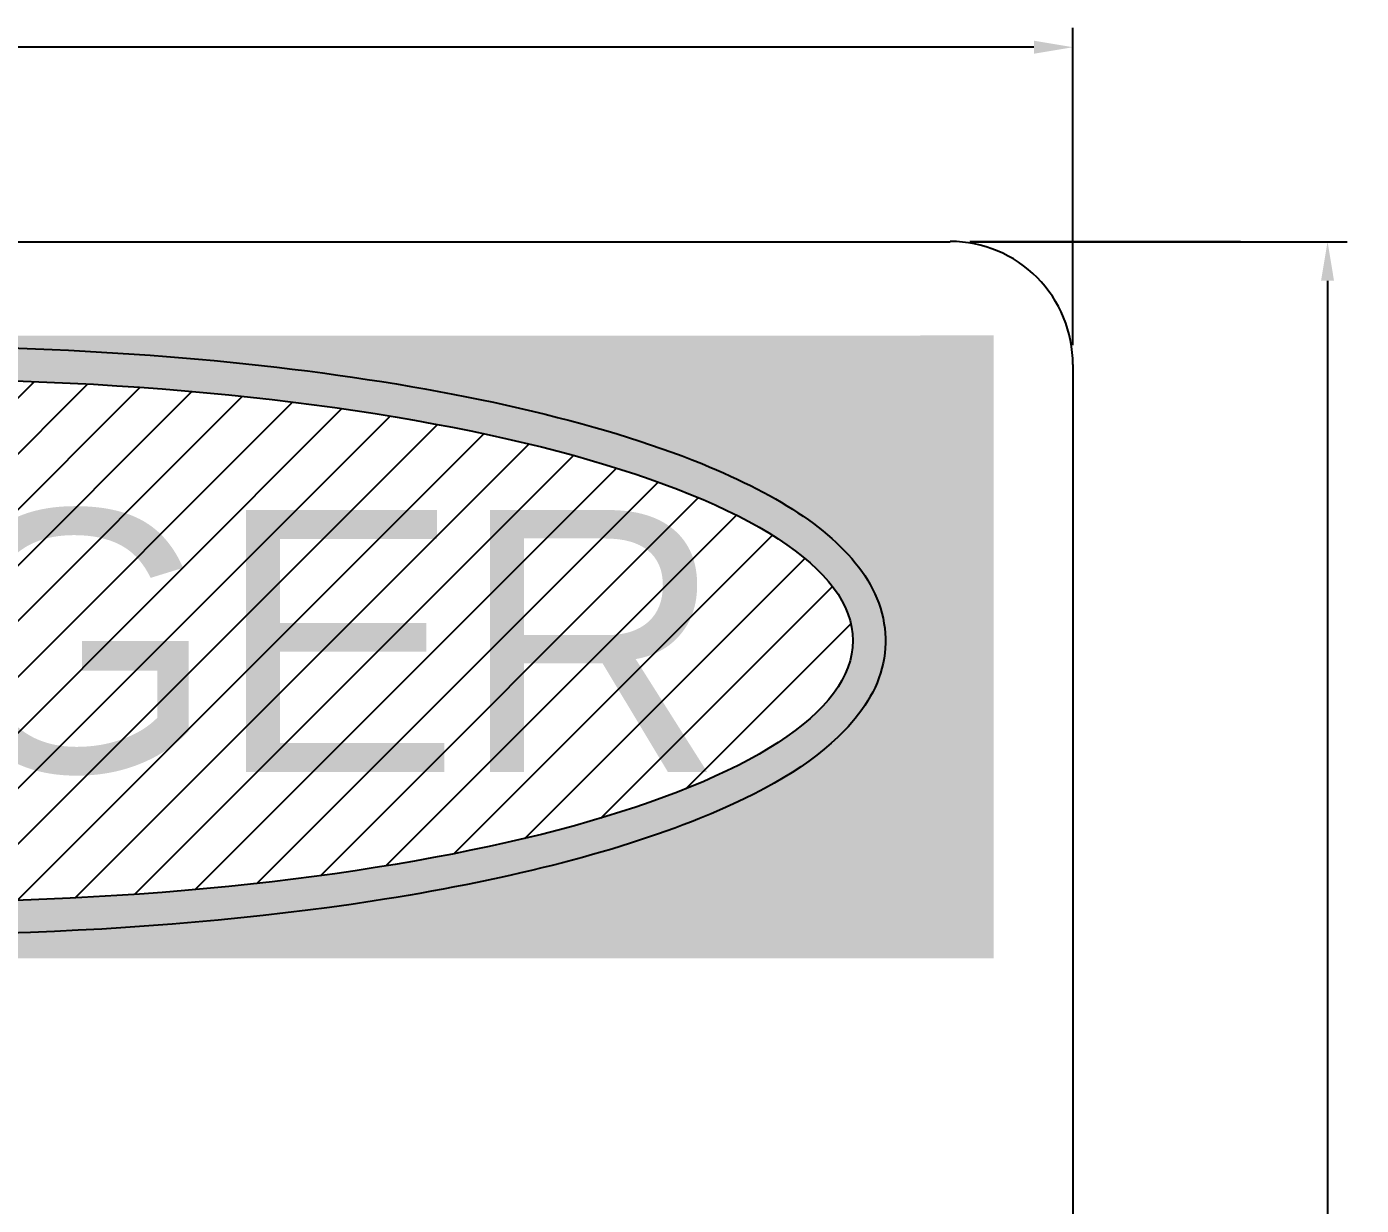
# Model space of a CAD drawing. Header units: feet. Extents: x -1522 to 1718, y -42 to 1309.
# Drawn here: x 1596.634 to 1600.904, y 1271.767 to 1275.537 of the extents above; entities that cross this region are included whole.
import ezdxf

# ---------------------------------------------------------------- set-up
doc = ezdxf.new("R2010")
doc.units = ezdxf.units.FT
doc.header["$MEASUREMENT"] = 0
doc.layers.add('E-DETL', color=7, linetype='Continuous')
doc.styles.add('NEI-A', font='arial.ttf')
doc.dimstyles.new('NEI-A', dxfattribs={"dimtxt": 0.1, "dimasz": 0.125, "dimexe": 0.0625, "dimexo": 0.0625, "dimgap": 0.0625, "dimtad": 0, "dimtih": 1, "dimtoh": 1, "dimdec": 4, "dimzin": 3, "dimdsep": 46, "dimlunit": 4, "dimtxsty": 'NEI-A', "dimcen": 0, "dimadec": 0, "dimazin": 0, "dimtfac": 0.75, "dimtdec": 4, "dimtofl": 0, "dimtmove": 0, "dimatfit": 3, "dimfxl": 1, "dimfrac": 1, "dimtolj": 1, "dimtzin": 0, "dimarcsym": 0})

# ---------------------------------------------------------------- blocks, each defined once
blk = doc.blocks.new('*D13')
at = {"layer": 'Defpoints', "color": 0, "transparency": 16777216}
for p in [(1599.9815, 1275.4718), (1592.4815, 1274.6163), (1599.9815, 1274.4563)]:
    blk.add_point(p, dxfattribs=at)
at = {"layer": 'E-DETL', "color": 0, "lineweight": -2, "transparency": 16777216}
for p, q in [((1592.4815, 1274.6788), (1592.4815, 1275.5343)), ((1599.9815, 1274.5188), (1599.9815, 1275.5343)), ((1592.6065, 1275.4718), (1596.1114, 1275.4718)), ((1599.8565, 1275.4718), (1596.3515, 1275.4718))]:
    blk.add_line(p, q, dxfattribs=at)
at = {"layer": 'E-DETL', "color": 0, "transparency": 16777216}
for points in [[(1592.6065, 1275.4927), (1592.6065, 1275.451), (1592.4815, 1275.4718)], [(1599.8565, 1275.4927), (1599.8565, 1275.451), (1599.9815, 1275.4718)]]:
    blk.add_solid(points, dxfattribs=at)
at = {"layer": 'E-DETL', "color": 0, "transparency": 16777216, "insert": (1596.2315, 1275.4718), "char_height": 0.1, "attachment_point": 5, "style": 'NEI-A'}
blk.add_mtext('\\A1;8"', dxfattribs=at)
blk = doc.blocks.new('*D14')
at = {"layer": 'Defpoints', "color": 0, "transparency": 16777216}
for p in [(1599.589, 1274.8496), (1599.7123, 1264.3321), (1600.7962, 1264.3321)]:
    blk.add_point(p, dxfattribs=at)
at = {"layer": 'E-DETL', "color": 0, "lineweight": -2, "transparency": 16777216}
for p, q in [((1599.6515, 1274.8496), (1600.8587, 1274.8496)), ((1600.7962, 1274.7246), (1600.7962, 1269.6439)), ((1600.7962, 1264.4571), (1600.7962, 1269.4185)), ((1599.7748, 1264.3321), (1600.8587, 1264.3321))]:
    blk.add_line(p, q, dxfattribs=at)
at = {"layer": 'E-DETL', "color": 0, "transparency": 16777216}
for points in [[(1600.7753, 1274.7246), (1600.817, 1274.7246), (1600.7962, 1274.8496)], [(1600.7753, 1264.4571), (1600.817, 1264.4571), (1600.7962, 1264.3321)]]:
    blk.add_solid(points, dxfattribs=at)
at = {"layer": 'E-DETL', "color": 0, "transparency": 16777216, "insert": (1600.7962, 1269.5312), "char_height": 0.1, "attachment_point": 5, "style": 'NEI-A'}
blk.add_mtext('\\A1;11"', dxfattribs=at)

msp = doc.modelspace()

# ---------------------------------------------------------------- hatches: boundary and pattern name
at = {"layer": 'Defpoints', "transparency": 33554559}
for points in [[(1599.72812, 1274.54795), (1599.72812, 1274.54962), (1592.74812, 1274.54795)], [(1599.72812, 1274.51545), (1592.74812, 1274.54795), (1592.74812, 1274.51545)], [(1599.72812, 1274.54795), (1592.74812, 1274.54795), (1599.72812, 1274.51545)], [(1599.72812, 1274.51462), (1596.24062, 1274.51545), (1596.39062, 1274.51462)], [(1599.72812, 1274.51545), (1596.24062, 1274.51545), (1599.72812, 1274.51462)], [(1599.72812, 1274.51128), (1596.39145, 1274.51462), (1596.54145, 1274.51128)], [(1599.72812, 1274.51462), (1596.39145, 1274.51462), (1599.72812, 1274.51128)], [(1599.72812, 1274.50628), (1596.54145, 1274.51128), (1596.69145, 1274.50628)], [(1599.72812, 1274.51128), (1596.54145, 1274.51128), (1599.72812, 1274.50628)], [(1599.72812, 1274.49878), (1596.69145, 1274.50628), (1596.83979, 1274.49878)], [(1599.72812, 1274.50628), (1596.69145, 1274.50628), (1599.72812, 1274.49878)], [(1599.72812, 1274.48962), (1596.83979, 1274.49878), (1596.98645, 1274.48962)], [(1599.72812, 1274.49878), (1596.83979, 1274.49878), (1599.72812, 1274.48962)], [(1599.72812, 1274.47878), (1596.98645, 1274.48962), (1597.13229, 1274.47878)], [(1599.72812, 1274.48962), (1596.98645, 1274.48962), (1599.72812, 1274.47878)], [(1599.72812, 1274.46545), (1597.13229, 1274.47878), (1597.27479, 1274.46545)], [(1599.72812, 1274.47878), (1597.13229, 1274.47878), (1599.72812, 1274.46545)], [(1599.72812, 1274.45045), (1597.27479, 1274.46545), (1597.41562, 1274.45045)], [(1599.72812, 1274.46545), (1597.27479, 1274.46545), (1599.72812, 1274.45045)], [(1599.72812, 1274.44295), (1597.41562, 1274.45045), (1597.48562, 1274.44295)], [(1599.72812, 1274.45045), (1597.41562, 1274.45045), (1599.72812, 1274.44295)], [(1599.72812, 1274.43378), (1597.48562, 1274.44295), (1597.55395, 1274.43378)], [(1599.72812, 1274.44295), (1597.48562, 1274.44295), (1599.72812, 1274.43378)], [(1599.72812, 1274.42462), (1597.55395, 1274.43378), (1597.62145, 1274.42462)], [(1599.72812, 1274.43378), (1597.55395, 1274.43378), (1599.72812, 1274.42462)], [(1599.72812, 1274.41545), (1597.62145, 1274.42462), (1597.68895, 1274.41545)], [(1599.72812, 1274.42462), (1597.62145, 1274.42462), (1599.72812, 1274.41545)], [(1599.72812, 1274.40545), (1597.68895, 1274.41545), (1597.75479, 1274.40545)], [(1599.72812, 1274.41545), (1597.68895, 1274.41545), (1599.72812, 1274.40545)], [(1599.72812, 1274.39462), (1597.75479, 1274.40545), (1597.82062, 1274.39462)], [(1599.72812, 1274.40545), (1597.75479, 1274.40545), (1599.72812, 1274.39462)], [(1599.72812, 1274.38378), (1597.82062, 1274.39462), (1597.88479, 1274.38378)], [(1599.72812, 1274.39462), (1597.82062, 1274.39462), (1599.72812, 1274.38378)], [(1599.72812, 1274.37212), (1597.88479, 1274.38378), (1597.94812, 1274.37212)], [(1599.72812, 1274.38378), (1597.88479, 1274.38378), (1599.72812, 1274.37212)], [(1599.72812, 1274.36045), (1597.94812, 1274.37212), (1598.01062, 1274.36045)], [(1599.72812, 1274.37212), (1597.94812, 1274.37212), (1599.72812, 1274.36045)], [(1599.72812, 1274.34795), (1598.01062, 1274.36045), (1598.07229, 1274.34795)], [(1599.72812, 1274.36045), (1598.01062, 1274.36045), (1599.72812, 1274.34795)], [(1599.72812, 1274.33545), (1598.07229, 1274.34795), (1598.13229, 1274.33545)], [(1599.72812, 1274.34795), (1598.07229, 1274.34795), (1599.72812, 1274.33545)], [(1599.72812, 1274.32212), (1598.13229, 1274.33545), (1598.19145, 1274.32212)], [(1599.72812, 1274.33545), (1598.13229, 1274.33545), (1599.72812, 1274.32212)], [(1599.72812, 1274.30878), (1598.19145, 1274.32212), (1598.24979, 1274.30878)], [(1599.72812, 1274.32212), (1598.19145, 1274.32212), (1599.72812, 1274.30878)], [(1599.72812, 1274.29462), (1598.24979, 1274.30878), (1598.30729, 1274.29462)], [(1599.72812, 1274.30878), (1598.24979, 1274.30878), (1599.72812, 1274.29462)], [(1599.72812, 1274.28045), (1598.30729, 1274.29462), (1598.36229, 1274.28045)], [(1599.72812, 1274.29462), (1598.30729, 1274.29462), (1599.72812, 1274.28045)], [(1599.72812, 1274.26628), (1598.36229, 1274.28045), (1598.41729, 1274.26628)], [(1599.72812, 1274.28045), (1598.36229, 1274.28045), (1599.72812, 1274.26628)], [(1599.72812, 1274.25128), (1598.41729, 1274.26628), (1598.47062, 1274.25128)], [(1599.72812, 1274.26628), (1598.41729, 1274.26628), (1599.72812, 1274.25128)], [(1599.72812, 1274.23545), (1598.47062, 1274.25128), (1598.52229, 1274.23545)], [(1599.72812, 1274.25128), (1598.47062, 1274.25128), (1599.72812, 1274.23545)], [(1599.72812, 1274.21962), (1598.52229, 1274.23545), (1598.57312, 1274.21962)], [(1599.72812, 1274.23545), (1598.52229, 1274.23545), (1599.72812, 1274.21962)], [(1599.72812, 1274.20378), (1598.57312, 1274.21962), (1598.62312, 1274.20378)], [(1599.72812, 1274.21962), (1598.57312, 1274.21962), (1599.72812, 1274.20378)], [(1599.72812, 1274.18712), (1598.62312, 1274.20378), (1598.67062, 1274.18712)], [(1599.72812, 1274.20378), (1598.62312, 1274.20378), (1599.72812, 1274.18712)], [(1599.72812, 1274.16962), (1598.67062, 1274.18712), (1598.71729, 1274.16962)], [(1599.72812, 1274.18712), (1598.67062, 1274.18712), (1599.72812, 1274.16962)], [(1599.72812, 1274.15295), (1598.71729, 1274.16962), (1598.76229, 1274.15295)], [(1599.72812, 1274.16962), (1598.71729, 1274.16962), (1599.72812, 1274.15295)], [(1599.72812, 1274.13545), (1598.76229, 1274.15295), (1598.80645, 1274.13545)], [(1599.72812, 1274.15295), (1598.76229, 1274.15295), (1599.72812, 1274.13545)], [(1599.72812, 1274.11712), (1598.80645, 1274.13545), (1598.84895, 1274.11712)], [(1599.72812, 1274.13545), (1598.80645, 1274.13545), (1599.72812, 1274.11712)], [(1599.72812, 1274.09878), (1598.84895, 1274.11712), (1598.88979, 1274.09878)], [(1599.72812, 1274.11712), (1598.84895, 1274.11712), (1599.72812, 1274.09878)], [(1599.72812, 1274.08045), (1598.88979, 1274.09878), (1598.92895, 1274.08045)], [(1599.72812, 1274.09878), (1598.88979, 1274.09878), (1599.72812, 1274.08045)], [(1599.72812, 1274.06128), (1598.92895, 1274.08045), (1598.96729, 1274.06128)], [(1599.72812, 1274.08045), (1598.92895, 1274.08045), (1599.72812, 1274.06128)], [(1599.72812, 1274.04212), (1598.96729, 1274.06128), (1599.00312, 1274.04212)], [(1599.72812, 1274.06128), (1598.96729, 1274.06128), (1599.72812, 1274.04212)], [(1599.72812, 1274.02212), (1599.00312, 1274.04212), (1599.03812, 1274.02212)], [(1599.72812, 1274.04212), (1599.00312, 1274.04212), (1599.72812, 1274.02212)], [(1599.72812, 1274.00212), (1599.03812, 1274.02212), (1599.07145, 1274.00212)], [(1599.72812, 1274.02212), (1599.03812, 1274.02212), (1599.72812, 1274.00212)], [(1599.72812, 1273.98128), (1599.07145, 1274.00212), (1599.10395, 1273.98128)], [(1599.72812, 1274.00212), (1599.07145, 1274.00212), (1599.72812, 1273.98128)], [(1599.72812, 1273.96045), (1599.10395, 1273.98128), (1599.13395, 1273.96045)], [(1599.72812, 1273.98128), (1599.10395, 1273.98128), (1599.72812, 1273.96045)], [(1599.72812, 1273.93878), (1599.13395, 1273.96045), (1599.16229, 1273.93878)], [(1599.72812, 1273.96045), (1599.13395, 1273.96045), (1599.72812, 1273.93878)], [(1599.72812, 1273.91712), (1599.16229, 1273.93878), (1599.18979, 1273.91712)], [(1599.72812, 1273.93878), (1599.16229, 1273.93878), (1599.72812, 1273.91712)], [(1599.72812, 1273.89545), (1599.18979, 1273.91712), (1599.21562, 1273.89545)], [(1599.72812, 1273.91712), (1599.18979, 1273.91712), (1599.72812, 1273.89545)], [(1599.72812, 1273.87212), (1599.21562, 1273.89545), (1599.23895, 1273.87212)], [(1599.72812, 1273.89545), (1599.21562, 1273.89545), (1599.72812, 1273.87212)], [(1599.72812, 1273.84962), (1599.23895, 1273.87212), (1599.26145, 1273.84962)], [(1599.72812, 1273.87212), (1599.23895, 1273.87212), (1599.72812, 1273.84962)], [(1599.72812, 1273.82545), (1599.26145, 1273.84962), (1599.28145, 1273.82545)], [(1599.72812, 1273.84962), (1599.26145, 1273.84962), (1599.72812, 1273.82545)], [(1599.72812, 1273.80128), (1599.28145, 1273.82545), (1599.30062, 1273.80128)], [(1599.72812, 1273.82545), (1599.28145, 1273.82545), (1599.72812, 1273.80128)], [(1599.72812, 1273.77545), (1599.30062, 1273.80128), (1599.31729, 1273.77545)], [(1599.72812, 1273.80128), (1599.30062, 1273.80128), (1599.72812, 1273.77545)], [(1599.72812, 1273.74962), (1599.31729, 1273.77545), (1599.33229, 1273.74962)], [(1599.72812, 1273.77545), (1599.31729, 1273.77545), (1599.72812, 1273.74962)], [(1599.72812, 1273.72378), (1599.33229, 1273.74962), (1599.34562, 1273.72378)], [(1599.72812, 1273.74962), (1599.33229, 1273.74962), (1599.72812, 1273.72378)], [(1599.72812, 1273.69628), (1599.34562, 1273.72378), (1599.35645, 1273.69628)], [(1599.72812, 1273.72378), (1599.34562, 1273.72378), (1599.72812, 1273.69628)], [(1599.72812, 1273.66878), (1599.35645, 1273.69628), (1599.36479, 1273.66878)], [(1599.72812, 1273.69628), (1599.35645, 1273.69628), (1599.72812, 1273.66878)], [(1599.72812, 1273.64045), (1599.36479, 1273.66878), (1599.37145, 1273.64045)], [(1599.72812, 1273.66878), (1599.36479, 1273.66878), (1599.72812, 1273.64045)], [(1599.72812, 1273.61212), (1599.37145, 1273.64045), (1599.37479, 1273.61212)], [(1599.72812, 1273.64045), (1599.37145, 1273.64045), (1599.72812, 1273.61212)], [(1599.72812, 1273.58295), (1599.37479, 1273.61212), (1599.37645, 1273.58295)], [(1599.72812, 1273.61212), (1599.37479, 1273.61212), (1599.72812, 1273.58295)], [(1599.72812, 1273.55462), (1599.37645, 1273.58295), (1599.37479, 1273.55462)], [(1599.72812, 1273.58295), (1599.37645, 1273.58295), (1599.72812, 1273.55462)], [(1599.72812, 1273.49712), (1599.37145, 1273.52545), (1599.36479, 1273.49712)], [(1599.72812, 1273.52545), (1599.37479, 1273.55462), (1599.37145, 1273.52545)], [(1599.72812, 1273.52545), (1599.37145, 1273.52545), (1599.72812, 1273.49712)], [(1599.72812, 1273.55462), (1599.37479, 1273.55462), (1599.72812, 1273.52545)], [(1599.72812, 1273.46962), (1599.36479, 1273.49712), (1599.35645, 1273.46962)], [(1599.72812, 1273.49712), (1599.36479, 1273.49712), (1599.72812, 1273.46962)], [(1599.72812, 1273.41628), (1599.34562, 1273.44295), (1599.33229, 1273.41628)], [(1599.72812, 1273.44295), (1599.35645, 1273.46962), (1599.34562, 1273.44295)], [(1599.72812, 1273.44295), (1599.34562, 1273.44295), (1599.72812, 1273.41628)], [(1599.72812, 1273.46962), (1599.35645, 1273.46962), (1599.72812, 1273.44295)], [(1599.72812, 1273.39045), (1599.33229, 1273.41628), (1599.31729, 1273.39045)], [(1599.72812, 1273.41628), (1599.33229, 1273.41628), (1599.72812, 1273.39045)], [(1599.72812, 1273.34045), (1599.30062, 1273.36545), (1599.28145, 1273.34045)], [(1599.72812, 1273.36545), (1599.31729, 1273.39045), (1599.30062, 1273.36545)], [(1599.72812, 1273.36545), (1599.30062, 1273.36545), (1599.72812, 1273.34045)], [(1599.72812, 1273.39045), (1599.31729, 1273.39045), (1599.72812, 1273.36545)], [(1599.72812, 1273.29378), (1599.26145, 1273.31712), (1599.23895, 1273.29378)], [(1599.72812, 1273.31712), (1599.28145, 1273.34045), (1599.26145, 1273.31712)], [(1599.72812, 1273.31712), (1599.26145, 1273.31712), (1599.72812, 1273.29378)], [(1599.72812, 1273.34045), (1599.28145, 1273.34045), (1599.72812, 1273.31712)], [(1599.72812, 1273.24878), (1599.21562, 1273.27128), (1599.18979, 1273.24878)], [(1599.72812, 1273.27128), (1599.23895, 1273.29378), (1599.21562, 1273.27128)], [(1599.72812, 1273.27128), (1599.21562, 1273.27128), (1599.72812, 1273.24878)], [(1599.72812, 1273.29378), (1599.23895, 1273.29378), (1599.72812, 1273.27128)], [(1599.72812, 1273.20545), (1599.16229, 1273.22712), (1599.13395, 1273.20545)], [(1599.72812, 1273.22712), (1599.18979, 1273.24878), (1599.16229, 1273.22712)], [(1599.72812, 1273.22712), (1599.16229, 1273.22712), (1599.72812, 1273.20545)], [(1599.72812, 1273.24878), (1599.18979, 1273.24878), (1599.72812, 1273.22712)], [(1599.72812, 1273.16462), (1599.10395, 1273.18462), (1599.07145, 1273.16462)], [(1599.72812, 1273.18462), (1599.13395, 1273.20545), (1599.10395, 1273.18462)], [(1599.72812, 1273.18462), (1599.10395, 1273.18462), (1599.72812, 1273.16462)], [(1599.72812, 1273.20545), (1599.13395, 1273.20545), (1599.72812, 1273.18462)], [(1599.72812, 1273.12462), (1599.03812, 1273.14378), (1599.00312, 1273.12462)], [(1599.72812, 1273.14378), (1599.07145, 1273.16462), (1599.03812, 1273.14378)], [(1599.72812, 1273.14378), (1599.03812, 1273.14378), (1599.72812, 1273.12462)], [(1599.72812, 1273.16462), (1599.07145, 1273.16462), (1599.72812, 1273.14378)], [(1599.72812, 1273.08628), (1598.96729, 1273.10462), (1598.92895, 1273.08628)], [(1599.72812, 1273.10462), (1599.00312, 1273.12462), (1598.96729, 1273.10462)], [(1599.72812, 1273.10462), (1598.96729, 1273.10462), (1599.72812, 1273.08628)], [(1599.72812, 1273.12462), (1599.00312, 1273.12462), (1599.72812, 1273.10462)], [(1599.72812, 1273.04878), (1598.88979, 1273.06712), (1598.84895, 1273.04878)], [(1599.72812, 1273.06712), (1598.92895, 1273.08628), (1598.88979, 1273.06712)], [(1599.72812, 1273.06712), (1598.88979, 1273.06712), (1599.72812, 1273.04878)], [(1599.72812, 1273.08628), (1598.92895, 1273.08628), (1599.72812, 1273.06712)], [(1599.72812, 1272.99628), (1598.76229, 1273.01378), (1598.71729, 1272.99628)], [(1599.72812, 1273.01378), (1598.80645, 1273.03128), (1598.76229, 1273.01378)], [(1599.72812, 1273.01378), (1598.76229, 1273.01378), (1599.72812, 1272.99628)], [(1599.72812, 1273.03128), (1598.84895, 1273.04878), (1598.80645, 1273.03128)], [(1599.72812, 1273.03128), (1598.80645, 1273.03128), (1599.72812, 1273.01378)], [(1599.72812, 1273.04878), (1598.84895, 1273.04878), (1599.72812, 1273.03128)], [(1599.72812, 1272.96295), (1598.67062, 1272.97962), (1598.62229, 1272.96295)], [(1599.72812, 1272.97962), (1598.71729, 1272.99628), (1598.67062, 1272.97962)], [(1599.72812, 1272.97962), (1598.67062, 1272.97962), (1599.72812, 1272.96295)], [(1599.72812, 1272.99628), (1598.71729, 1272.99628), (1599.72812, 1272.97962)], [(1599.72812, 1272.91545), (1598.52229, 1272.93045), (1598.47062, 1272.91545)], [(1599.72812, 1272.93045), (1598.57312, 1272.94628), (1598.52229, 1272.93045)], [(1599.72812, 1272.93045), (1598.52229, 1272.93045), (1599.72812, 1272.91545)], [(1599.72812, 1272.94628), (1598.62229, 1272.96295), (1598.57312, 1272.94628)], [(1599.72812, 1272.94628), (1598.57312, 1272.94628), (1599.72812, 1272.93045)], [(1599.72812, 1272.96295), (1598.62229, 1272.96295), (1599.72812, 1272.94628)], [(1599.72812, 1272.87128), (1598.36229, 1272.88545), (1598.30729, 1272.87128)], [(1599.72812, 1272.88545), (1598.41729, 1272.90045), (1598.36229, 1272.88545)], [(1599.72812, 1272.88545), (1598.36229, 1272.88545), (1599.72812, 1272.87128)], [(1599.72812, 1272.90045), (1598.47062, 1272.91545), (1598.41729, 1272.90045)], [(1599.72812, 1272.90045), (1598.41729, 1272.90045), (1599.72812, 1272.88545)], [(1599.72812, 1272.91545), (1598.47062, 1272.91545), (1599.72812, 1272.90045)], [(1599.72812, 1272.83045), (1598.19145, 1272.84378), (1598.13229, 1272.83045)], [(1599.72812, 1272.84378), (1598.24979, 1272.85712), (1598.19145, 1272.84378)], [(1599.72812, 1272.84378), (1598.19145, 1272.84378), (1599.72812, 1272.83045)], [(1599.72812, 1272.85712), (1598.30729, 1272.87128), (1598.24979, 1272.85712)], [(1599.72812, 1272.85712), (1598.24979, 1272.85712), (1599.72812, 1272.84378)], [(1599.72812, 1272.87128), (1598.30729, 1272.87128), (1599.72812, 1272.85712)], [(1599.72812, 1272.79378), (1598.01062, 1272.80545), (1597.94812, 1272.79378)], [(1599.72812, 1272.80545), (1598.07229, 1272.81795), (1598.01062, 1272.80545)], [(1599.72812, 1272.80545), (1598.01062, 1272.80545), (1599.72812, 1272.79378)], [(1599.72812, 1272.81795), (1598.13229, 1272.83045), (1598.07229, 1272.81795)], [(1599.72812, 1272.81795), (1598.07229, 1272.81795), (1599.72812, 1272.80545)], [(1599.72812, 1272.83045), (1598.13229, 1272.83045), (1599.72812, 1272.81795)], [(1599.72812, 1272.75128), (1597.75479, 1272.76128), (1597.68895, 1272.75128)], [(1599.72812, 1272.76128), (1597.82062, 1272.77128), (1597.75479, 1272.76128)], [(1599.72812, 1272.76128), (1597.75479, 1272.76128), (1599.72812, 1272.75128)], [(1599.72812, 1272.77128), (1597.88479, 1272.78212), (1597.82062, 1272.77128)], [(1599.72812, 1272.77128), (1597.82062, 1272.77128), (1599.72812, 1272.76128)], [(1599.72812, 1272.78212), (1597.94812, 1272.79378), (1597.88479, 1272.78212)], [(1599.72812, 1272.78212), (1597.88479, 1272.78212), (1599.72812, 1272.77128)], [(1599.72812, 1272.79378), (1597.94812, 1272.79378), (1599.72812, 1272.78212)], [(1599.72812, 1272.70045), (1597.41562, 1272.71545), (1597.27479, 1272.70045)], [(1599.72812, 1272.71545), (1597.48479, 1272.72378), (1597.41562, 1272.71545)], [(1599.72812, 1272.71545), (1597.41562, 1272.71545), (1599.72812, 1272.70045)], [(1599.72812, 1272.72378), (1597.55395, 1272.73212), (1597.48479, 1272.72378)], [(1599.72812, 1272.72378), (1597.48479, 1272.72378), (1599.72812, 1272.71545)], [(1599.72812, 1272.73212), (1597.62145, 1272.74128), (1597.55395, 1272.73212)], [(1599.72812, 1272.73212), (1597.55395, 1272.73212), (1599.72812, 1272.72378)], [(1599.72812, 1272.74128), (1597.68895, 1272.75128), (1597.62145, 1272.74128)], [(1599.72812, 1272.74128), (1597.62145, 1272.74128), (1599.72812, 1272.73212)], [(1599.72812, 1272.75128), (1597.68895, 1272.75128), (1599.72812, 1272.74128)], [(1599.72812, 1272.66712), (1596.98645, 1272.67628), (1596.83979, 1272.66712)], [(1599.72812, 1272.67628), (1597.13145, 1272.68712), (1596.98645, 1272.67628)], [(1599.72812, 1272.67628), (1596.98645, 1272.67628), (1599.72812, 1272.66712)], [(1599.72812, 1272.68712), (1597.27479, 1272.70045), (1597.13145, 1272.68712)], [(1599.72812, 1272.68712), (1597.13145, 1272.68712), (1599.72812, 1272.67628)], [(1599.72812, 1272.70045), (1597.27479, 1272.70045), (1599.72812, 1272.68712)], [(1599.72812, 1272.55712), (1592.74812, 1272.65045), (1592.74812, 1272.55712)], [(1599.72812, 1272.65045), (1592.74812, 1272.65045), (1599.72812, 1272.55712)], [(1599.72812, 1272.65045), (1596.39145, 1272.65212), (1596.24062, 1272.65045)], [(1599.72812, 1272.65212), (1596.54145, 1272.65462), (1596.39145, 1272.65212)], [(1599.72812, 1272.65212), (1596.39145, 1272.65212), (1599.72812, 1272.65045)], [(1599.72812, 1272.65462), (1596.69145, 1272.65962), (1596.54145, 1272.65462)], [(1599.72812, 1272.65462), (1596.54145, 1272.65462), (1599.72812, 1272.65212)], [(1599.72812, 1272.65962), (1596.83979, 1272.66712), (1596.69145, 1272.65962)], [(1599.72812, 1272.65962), (1596.69145, 1272.65962), (1599.72812, 1272.65462)], [(1599.72812, 1272.66712), (1596.83979, 1272.66712), (1599.72812, 1272.65962)]]:
    msp.add_hatch(color=256, dxfattribs=at).paths.add_polyline_path(points)
at = {"layer": 'Defpoints'}
h = msp.add_hatch(color=256, dxfattribs=at)
h.dxf.hatch_style = 1
edge = h.paths.add_edge_path(flags=16)
edge.add_ellipse((1596.23484, 1273.57337), major_axis=(-3.04263, 0), ratio=0.2751127, start_angle=0, end_angle=360)
edge = h.paths.add_edge_path()
edge.add_spline(control_points=[(1593.08745, 1273.57337), (1593.08745, 1273.48869), (1593.12074, 1273.40684), (1593.22957, 1273.26541), (1593.30475, 1273.20302), (1593.59031, 1273.02578), (1593.86262, 1272.92512), (1594.53065, 1272.7629), (1594.92569, 1272.70255), (1596.13732, 1272.60207), (1597.01883, 1272.62854), (1598.15277, 1272.80361), (1598.51267, 1272.89372), (1598.98874, 1273.08561), (1599.14518, 1273.17662), (1599.31638, 1273.35334), (1599.36293, 1273.43118), (1599.39198, 1273.60254), (1599.37102, 1273.69138), (1599.2776, 1273.84363), (1599.20748, 1273.90997), (1599.0295, 1274.03217), (1598.9209, 1274.08804), (1598.4637, 1274.2739), (1598.0066, 1274.37827), (1596.96075, 1274.5062), (1596.37425, 1274.52882), (1595.24345, 1274.48526), (1594.70121, 1274.41926), (1593.91188, 1274.2376), (1593.62676, 1274.13696), (1593.30552, 1273.94743), (1593.21367, 1273.87109), (1593.11234, 1273.71818), (1593.08745, 1273.64658), (1593.08745, 1273.57337)], knot_values=[0, 0, 0, 0, 0.2086147, 0.2086147, 0.4172294, 0.4172294, 0.8476343, 0.8476343, 1.2780393, 1.2780393, 2.0821913, 2.0821913, 2.5426817, 2.5426817, 2.8811306, 2.8811306, 3.0949811, 3.0949811, 3.3088317, 3.3088317, 3.5226822, 3.5226822, 3.7365327, 3.7365327, 4.2940255, 4.2940255, 4.8515183, 4.8515183, 5.4090111, 5.4090111, 5.84686, 5.84686, 6.1028542, 6.1028542, 6.2831853, 6.2831853, 6.2831853, 6.2831853], degree=3, periodic=0)
at = {"layer": 'Defpoints', "linetype": 'ByBlock', "true_color": 0xd52b1e}
h = msp.add_hatch(dxfattribs=at)
h.set_pattern_fill('ANSI31', color=22, scale=1.0084, style=0)
h.set_pattern_definition([(45, (-4512.10922, -5507.12555), (-0.0891308454, 0.0891308454), [])])
edge = h.paths.add_edge_path()
edge.add_ellipse((1596.23484, 1273.57337), major_axis=(-3.04263, 0), ratio=0.2751127, start_angle=0, end_angle=360)

# ---------------------------------------------------------------- linework, layer by layer
at = {"layer": 'Defpoints', "lineweight": 25}
for points in [[(1592.72812, 1274.84962), (1599.58895, 1274.84962)], [(1600.51812, 1274.84962), (1599.65145, 1274.84962)]]:
    msp.add_lwpolyline(points, dxfattribs=at)
msp.add_lwpolyline([(1599.98145, 1274.45628), (1599.98123, 1264.60614, -0.3173525), (1599.71229, 1264.33212), (1592.76979, 1264.33212)], format="xyb", dxfattribs=at)
msp.add_arc((1599.58854, 1274.45753), 0.39292, 359.90112, 89.90113, dxfattribs=at)
at = {"layer": 'Defpoints'}
msp.add_ellipse((1596.23484, 1273.57337), major_axis=(-3.04263, 0), ratio=0.2751127, dxfattribs=at)
msp.add_open_spline([(1593.08745, 1273.57337), (1593.08745, 1273.48869), (1593.12074, 1273.40684), (1593.22957, 1273.26541), (1593.30475, 1273.20302), (1593.59031, 1273.02578), (1593.86262, 1272.92512), (1594.53065, 1272.7629), (1594.92569, 1272.70255), (1596.13732, 1272.60207), (1597.01883, 1272.62854), (1598.15277, 1272.80361), (1598.51267, 1272.89372), (1598.98874, 1273.08561), (1599.14518, 1273.17662), (1599.31638, 1273.35334), (1599.36293, 1273.43118), (1599.39198, 1273.60254), (1599.37102, 1273.69138), (1599.2776, 1273.84363), (1599.20748, 1273.90997), (1599.0295, 1274.03217), (1598.9209, 1274.08804), (1598.4637, 1274.2739), (1598.0066, 1274.37827), (1596.96075, 1274.5062), (1596.37425, 1274.52882), (1595.24345, 1274.48526), (1594.70121, 1274.41926), (1593.91188, 1274.2376), (1593.62676, 1274.13696), (1593.30552, 1273.94743), (1593.21367, 1273.87109), (1593.11234, 1273.71818), (1593.08745, 1273.64658), (1593.08745, 1273.57337)], degree=3, knots=[0, 0, 0, 0, 0.2086147, 0.2086147, 0.4172294, 0.4172294, 0.8476343, 0.8476343, 1.2780393, 1.2780393, 2.0821913, 2.0821913, 2.5426817, 2.5426817, 2.8811306, 2.8811306, 3.0949811, 3.0949811, 3.3088317, 3.3088317, 3.5226822, 3.5226822, 3.7365327, 3.7365327, 4.2940255, 4.2940255, 4.8515183, 4.8515183, 5.4090111, 5.4090111, 5.84686, 5.84686, 6.1028542, 6.1028542, 6.2831853, 6.2831853, 6.2831853, 6.2831853], dxfattribs=at)

# ---------------------------------------------------------------- texts
at = {"layer": 'Defpoints', "insert": (1593.85814, 1273.99121), "char_height": 0.837893, "attachment_point": 1, "style": 'NEI-A'}
msp.add_mtext_dynamic_manual_height_columns('DANGER', width=25.7257305, gutter_width=4.18947, heights=[0], dxfattribs=at)

# ---------------------------------------------------------------- dimensions: what is measured, and where the dimension line sits
at = {"layer": 'E-DETL'}
dim = msp.add_linear_dim(base=(1599.98145, 1275.47183), p1=(1592.48145, 1274.61628), p2=(1599.98145, 1274.45628), text='8"', dimstyle='NEI-A', override={"dimtxsty": 'NEI-A'}, dxfattribs=at)
dim.commit()
dim.dimension.update_dxf_attribs({"geometry": '*D13', "text_midpoint": (1596.23145, 1275.47183)})
dim = msp.add_linear_dim(base=(1600.79618, 1264.33212), p1=(1599.58895, 1274.84962), p2=(1599.71229, 1264.33212), angle=90, text='11"', dimstyle='NEI-A', override={"dimtxsty": 'NEI-A'}, dxfattribs=at)
dim.commit()
dim.dimension.update_dxf_attribs({"geometry": '*D14', "text_midpoint": (1600.79618, 1269.53121), "dimtype": 160})

doc.saveas('drawing.dxf')
